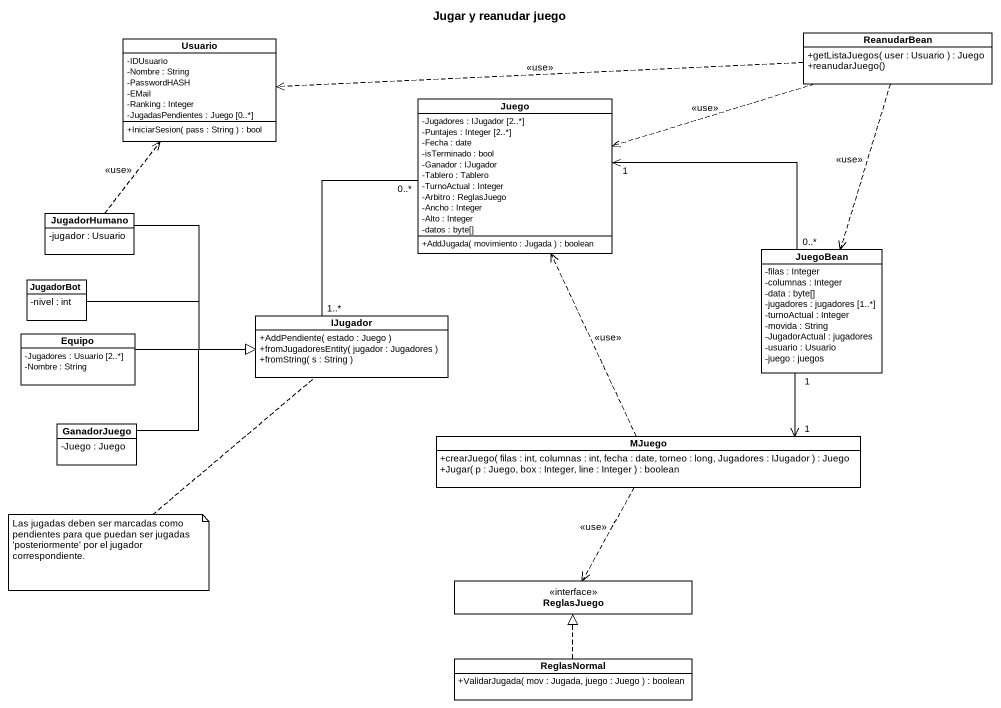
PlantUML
@startuml
title Jugar y reanudar juego
hide circle
hide empty members
skinparam classAttributeIconSize 0
class Usuario {
  -IDUsuario
  -Nombre : String
  -PasswordHASH
  -EMail
  -Ranking : Integer
  -JugadasPendientes : Juego [0..*]
  +IniciarSesion( pass : String ) : bool
}
class ReanudarBean {
  +getListaJuegos( user : Usuario ) : Juego
  +reanudarJuego()
}
class Juego {
  -Jugadores : IJugador [2..*]
  -Puntajes : Integer [2..*]
  -Fecha : date
  -isTerminado : bool
  -Ganador : IJugador
  -Tablero : Tablero
  -TurnoActual : Integer
  -Arbitro : ReglasJuego
  -Ancho : Integer
  -Alto : Integer
  -datos : byte[]
  +AddJugada( movimiento : Jugada ) : boolean
}
class JugadorHumano {
  -jugador : Usuario
}
class JuegoBean {
  -filas : Integer
  -columnas : Integer
  -data : byte[]
  -jugadores : jugadores [1..*]
  -turnoActual : Integer
  -movida : String
  -JugadorActual : jugadores
  -usuario : Usuario
  -juego : juegos
}
class JugadorBot {
  -nivel : int
}
class IJugador {
  +AddPendiente( estado : Juego )
  +fromJugadoresEntity( jugador : Jugadores )
  +fromString( s : String )
}
class Equipo {
  -Jugadores : Usuario [2..*]
  -Nombre : String
}
class GanadorJuego {
  -Juego : Juego
}
class MJuego {
  +crearJuego( filas : int, columnas : int, fecha : date, torneo : long, Jugadores : IJugador ) : Juego
  +Jugar( p : Juego, box : Integer, line : Integer ) : boolean
}
interface ReglasJuego
class ReglasNormal {
  +ValidarJugada( mov : Jugada, juego : Juego ) : boolean
}
ReanudarBean .left.> Usuario : <<use>>
ReanudarBean .left.> Juego : <<use>>
ReanudarBean ..> JuegoBean : <<use>>
Juego "0..*" -- "1..*" IJugador
JugadorHumano .up.> Usuario : <<use>>
JugadorHumano -right-|> IJugador
JuegoBean "0..*" -left-> "1" Juego
JuegoBean "1" --> "1" MJuego
JugadorBot -right-|> IJugador
Equipo -right-|> IJugador
GanadorJuego -right-|> IJugador
MJuego .up.> Juego : <<use>>
MJuego ..> ReglasJuego : <<use>>
ReglasNormal .up.|> ReglasJuego
note bottom of IJugador : Las jugadas deben ser marcadas como pendientes para que puedan ser jugadas 'posteriormente' por el jugador correspondiente.
@enduml
